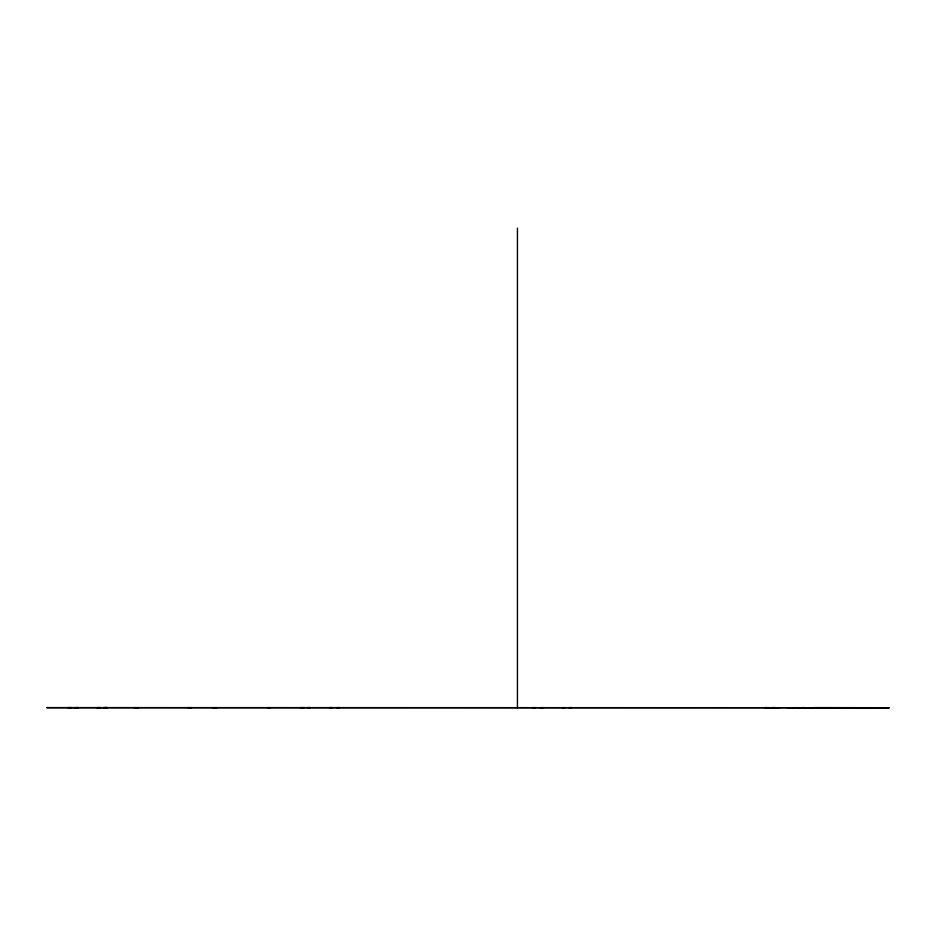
<?xml version="1.0" encoding="UTF-8"?>
<svg xmlns="http://www.w3.org/2000/svg" width="936" height="936" viewBox="0 0 936 936"><rect width="100%" height="100%" fill="white"/><g stroke="black" fill="none" stroke-linecap="round" stroke-linejoin="round"><path stroke-width="1.4" d="M47.011 707.604L889.2 707.71L813.548 707.604M106.458 707.616L104.656 707.616L107.125 707.616L103.288 707.792M191.47 707.756L189.037 707.756L191.564 707.663L190.113 707.756M300.725 707.616L304.223 707.616M310.085 707.803L307.792 707.792M562.126 707.616L563.226 707.792M571.486 707.803L569.193 707.792M807.534 707.698L816.297 707.71L803.392 707.745M807.312 707.745L804.679 707.733M137.44 707.651L134.714 707.756L138.692 707.651L137.323 707.768M302.843 707.803L300.374 707.803L301.216 707.616M774.306 707.803L774.961 707.803L772.504 707.792M794.313 707.616L797.8 707.792M71.861 707.616L68.199 707.616L71.674 707.803M100.912 707.616L97.25 707.616L100.714 707.803M69.475 707.792L68.024 707.803L70.492 707.792M98.514 707.792L97.063 707.803L99.544 707.792M214.625 707.651L212.999 707.756L215.608 707.768M268.386 707.756L269.837 707.663L267.404 707.663M301.041 707.792L303.03 707.616M309.769 707.616L307.956 707.628L310.436 707.616L308.798 707.803M330.876 707.792L329.425 707.803L331.882 707.803M534.187 707.792L532.736 707.803L535.38 707.628M541.336 707.628L542.786 707.616L540.142 707.792M569.369 707.616L571.837 707.616L570.199 707.803M766.724 707.616L765.274 707.616L766.713 707.628M805.767 707.745L806.68 707.674M826.734 707.71L825.189 707.71L833.11 707.71M834.21 707.71L835.754 707.71L833.122 707.698M74.412 707.628L77.899 707.803L74.236 707.792M103.451 707.628L106.95 707.616M187.867 707.663L190.207 707.663M215.713 707.651L213.174 707.756L216.976 707.651M337.007 707.628L339.475 707.616L336.831 707.792M768.924 707.628L765.086 707.803L768.76 707.792M771.486 707.616L775.148 707.616L771.299 707.803M797.963 707.628L794.301 707.803M799.449 707.674L798.291 707.745L804.188 707.616L800.338 707.803M803.474 707.663L804.749 707.663M46.975 707.71L889.2 707.71M794.968 707.698L787.831 707.71L796.594 707.803M570.387 707.616L571.171 707.616M562.431 707.803L564.42 707.628M534.175 707.803L535.193 707.803M69.638 707.628L70.668 707.628M98.689 707.628L99.707 707.628M136.34 707.663L134.901 707.756L135.509 707.663M806.61 707.745L807.382 707.674M517.433 228.185L517.433 707.71M78.074 707.616L75.605 707.628L78.074 707.616M270.024 707.663L269.217 707.756L270.024 707.663M329.776 707.616L332.069 707.628L329.776 707.616M339.3 707.803L337.849 707.803L339.3 707.803M533.087 707.616L534.351 707.628L533.087 707.616M542.611 707.803L541.16 707.803L542.611 707.803M768.561 707.71L771.007 707.71L768.561 707.71M778.951 707.71L776.295 707.71L778.951 707.71M796.992 707.674L798.373 707.674L796.992 707.674M804.012 707.803L801.532 707.803L804.012 707.803"/></g></svg>
